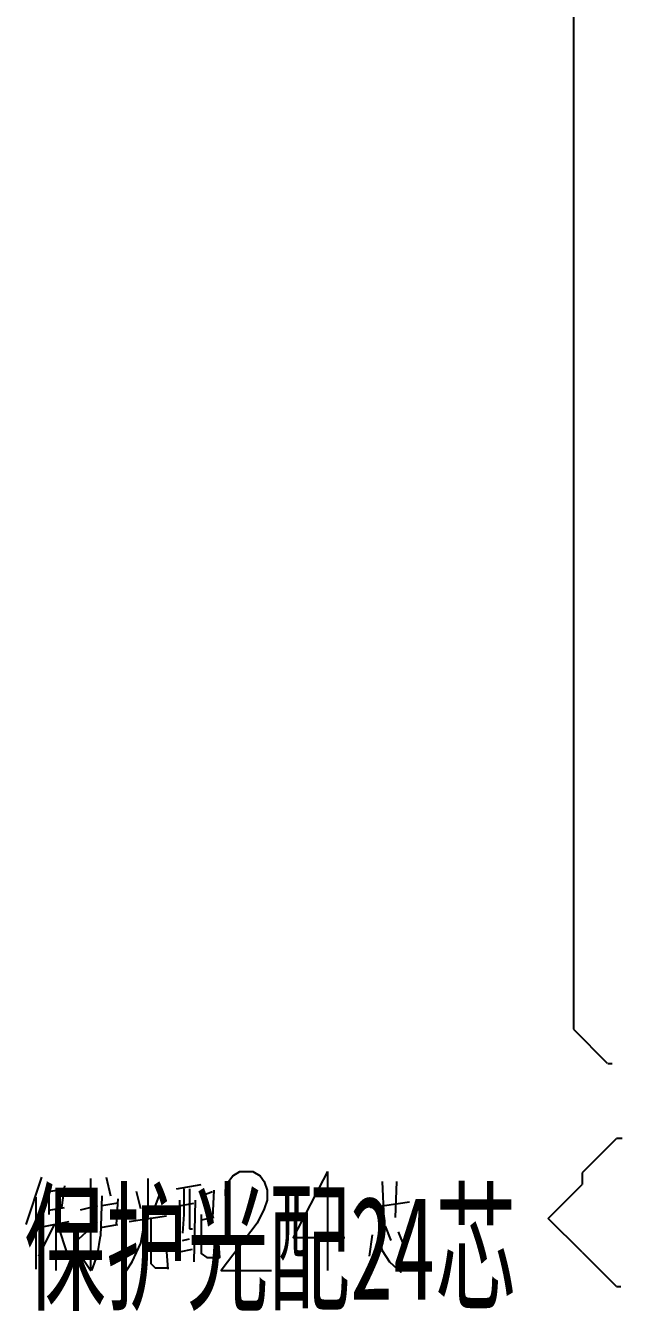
# Model space of a CAD drawing. Header units: metres. Extents: x 17 to 1264, y 17 to 859.
# Drawn here: x 390.8 to 450.6, y 304.5 to 433.3 of the extents above; entities that cross this region are included whole.
import ezdxf

# ---------------------------------------------------------------- set-up
doc = ezdxf.new("R2010")
doc.units = ezdxf.units.M
for name, color, linetype in [('LINES', 7, 'Continuous'), ('POLYLINES', 4, 'Continuous'), ('TEXTS', 3, 'Continuous')]:
    doc.layers.add(name, color=color, linetype=linetype)

msp = doc.modelspace()

# ---------------------------------------------------------------- linework, layer by layer
at = {"layer": 'LINES'}
for p, q in [((445.67, 482.11), (445.67, 332.78)), ((449.13, 329.33), (449.56, 329.33)), ((450.57, 321.84), (449.99, 321.84)), ((421.05, 318.53), (421.05, 308.59)), ((446.54, 318.38), (446.54, 317.23)), ((392.39, 317.95), (390.81, 313.2)), ((393.11, 317.23), (393.11, 314.21)), ((394.7, 317.09), (394.41, 314.93)), ((398.87, 317.95), (399.31, 316.08)), ((403.05, 317.81), (403.05, 313.92)), ((405.93, 316.8), (408.38, 317.23)), ((426.52, 317.52), (426.67, 313.78)), ((427.96, 317.52), (427.82, 313.92)), ((391.82, 315.94), (391.82, 308.74)), ((393.11, 316.51), (394.7, 316.8)), ((398.44, 316.08), (398.3, 312.05)), ((400.03, 315.79), (399.88, 313.2)), ((402.33, 314.78), (401.9, 316.51)), ((403.48, 314.21), (404.35, 316.51)), ((406.22, 315.65), (406.22, 309.6)), ((407.23, 316.8), (407.23, 312.77)), ((407.8, 315.65), (407.66, 309.46)), ((408.38, 316.08), (409.53, 316.51)), ((409.67, 316.66), (409.53, 313.92)), ((393.11, 314.64), (394.7, 314.93)), ((393.83, 314.64), (393.83, 308.59)), ((398.01, 315.07), (396.28, 314.64)), ((400.03, 315.36), (398.44, 315.07)), ((406.22, 315.07), (407.66, 315.36)), ((425.37, 314.93), (429.26, 315.5)), ((392.11, 310.03), (393.69, 313.2)), ((395.13, 313.49), (392.25, 312.91)), ((396.14, 311.76), (398.01, 313.49)), ((398.3, 312.91), (400.03, 313.2)), ((404.92, 314.06), (401.18, 313.49)), ((409.67, 313.92), (408.38, 313.63)), ((426.81, 313.06), (427.39, 311.62)), ((406.51, 311.62), (407.23, 311.76)), ((407.23, 312.77), (407.51, 312.77)), ((425.51, 312.19), (425.23, 310.03)), ((428.11, 312.48), (428.83, 310.75)), ((405.07, 308.74), (404.92, 310.9)), ((406.22, 310.46), (407.51, 310.75)), ((449.99, 307.01), (450.43, 307.01))]:
    msp.add_line(p, q, dxfattribs=at)
at = {"layer": 'POLYLINES'}
for points in [[(445.67, 332.78), (449.07, 329.38)], [(449.96, 321.8), (446.56, 318.4)], [(410.83, 316.08), (410.83, 316.66), (411.11, 317.52), (411.55, 318.1), (412.27, 318.53), (413.56, 318.53), (414.28, 318.1), (414.71, 317.52), (415, 316.66), (415, 315.65), (414.71, 314.78), (413.99, 313.34), (410.39, 308.59), (415.43, 308.59)], [(421.05, 318.53), (417.59, 311.9), (422.78, 311.9)], [(397.29, 317.81), (397.29, 308.59), (396.43, 309.89)], [(443.16, 313.83), (446.56, 317.23)], [(406.65, 316.8), (406.65, 314.21), (406.51, 312.34)], [(393.98, 313.2), (394.99, 310.18), (395.42, 310.18)], [(400.89, 308.59), (401.47, 309.46), (402.33, 311.33), (402.76, 313.78)], [(403.34, 313.92), (403.34, 309.31), (403.77, 308.88), (405.07, 308.88)], [(408.38, 314.21), (408.38, 310.32), (408.95, 309.89)], [(446.56, 310.43), (443.16, 313.83)], [(397.43, 308.59), (398.01, 310.18), (398.3, 312.05)], [(408.95, 309.89), (410.25, 309.89), (410.11, 311.76)], [(426.09, 311.9), (426.52, 310.61), (427.24, 309.46), (428.39, 308.45), (428.25, 310.18)], [(446.56, 310.43), (449.96, 307.02)]]:
    msp.add_lwpolyline(points, dxfattribs=at)

# ---------------------------------------------------------------- texts
at = {"layer": 'TEXTS', "width": 0.6039}
msp.add_text('保护光配24芯', height=10.39, dxfattribs=at).set_placement((390.67, 305.68))

doc.saveas('drawing.dxf')
